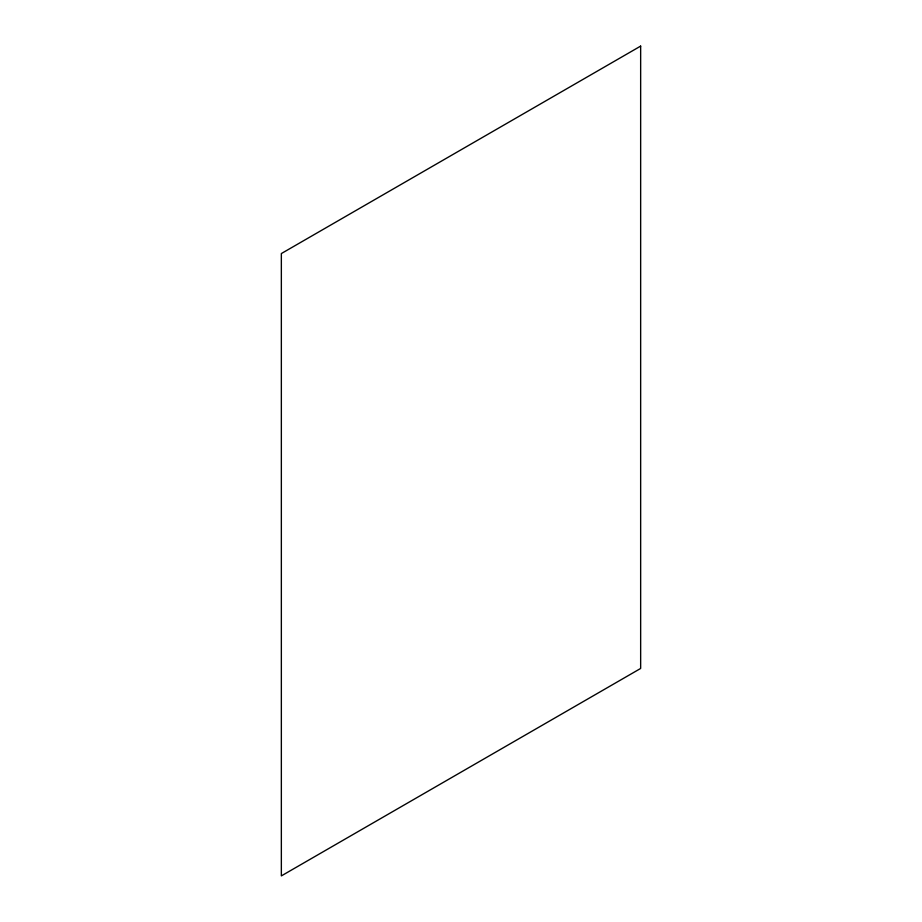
<?xml version="1.0" encoding="UTF-8"?>
<svg xmlns="http://www.w3.org/2000/svg" width="922" height="922" viewBox="0 0 922 922"><rect width="100%" height="100%" fill="white"/><g stroke="black" fill="none" stroke-linecap="round" stroke-linejoin="round"><path stroke-width="1.38" d="M640.652 46.1L281.348 253.55L281.348 875.9L640.652 668.45L640.652 46.1"/></g></svg>
